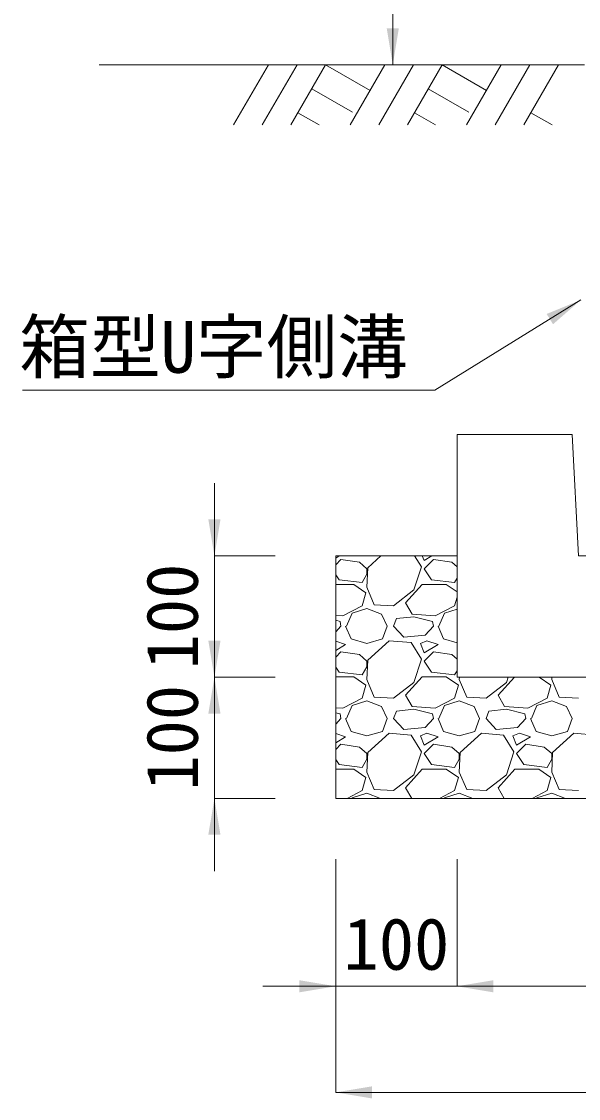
# Model space of a CAD drawing. Units: millimetres at full size. Extents: x 187207 to 255567, y 882048 to 905686.
# Drawn here: x 208003 to 208462, y 902393 to 903281 of the extents above; entities that cross this region are included whole.
import ezdxf
from ezdxf.enums import TextEntityAlignment as Align

# ---------------------------------------------------------------- set-up
doc = ezdxf.new("R2010")
doc.units = ezdxf.units.MM
doc.header["$LTSCALE"] = 20
for name, color, linetype, lineweight in [('0_2', 7, 'Continuous', 20), ('基礎ブロック', 2, 'Continuous', 13), ('基礎材', 7, 'Continuous', 15), ('寸法線', 7, 'Continuous', 13), ('引出線', 4, 'Continuous', 13), ('ﾊｯﾁﾝｸﾞ', 7, 'Continuous', 5)]:
    doc.layers.add(name, color=color, linetype=linetype, lineweight=lineweight)
doc.styles.add('ＭＳ ゴシック', font='')
doc.styles.get('ＭＳ ゴシック').set_extended_font_data('MS Gothic')

# ---------------------------------------------------------------- blocks, each defined once
blk = doc.blocks.new('filled_arrow')
at = {"color": 0, "linetype": 'Continuous', "lineweight": -2}
blk.add_solid([(7.5, 1.25), (0, 0), (7.5, -1.25)], dxfattribs=at)

msp = doc.modelspace()

# ---------------------------------------------------------------- linework, layer by layer
at = {"layer": '0_2'}
msp.add_line((208467.37, 903245.37), (208067.37, 903245.37), dxfattribs=at)
at = {"layer": '基礎ブロック'}
for p, q in [((208362.37, 902940.37), (208362.37, 902840.37)), ((208457.37, 902940.37), (208362.37, 902940.37)), ((208457.37, 902940.37), (208462.37, 902840.37)), ((208362.37, 902840.37), (208362.37, 902740.37)), ((208462.37, 902840.37), (208907.37, 902840.37)), ((208362.37, 902740.37), (209007.37, 902740.37))]:
    msp.add_line(p, q, dxfattribs=at)
at = {"layer": '基礎材'}
for p, q in [((208262.37, 902840.37), (208262.37, 902640.37)), ((208262.37, 902640.37), (209107.37, 902640.37))]:
    msp.add_line(p, q, dxfattribs=at)
at = {"layer": '基礎材', "lineweight": 13}
msp.add_line((208362.37, 902840.37), (208262.37, 902840.37), dxfattribs=at)
at = {"layer": '寸法線'}
for p, q in [((208309.37, 903245.37), (208309.37, 904045.37)), ((208417.37, 903245.37), (208309.37, 903245.37)), ((208162.35, 902680.37), (208162.35, 902900.37)), ((208212.37, 902840.37), (208162.35, 902840.37)), ((208162.35, 902580.37), (208162.35, 902800.37)), ((208212.35, 902740.37), (208162.35, 902740.37)), ((208212.35, 902740.37), (208162.35, 902740.37)), ((208212.37, 902640.37), (208162.35, 902640.37)), ((208262.37, 902590.37), (208262.37, 902485.43)), ((208262.37, 902590.37), (208262.37, 902397.93)), ((208362.37, 902590.37), (208362.37, 902485.43)), ((208362.37, 902590.37), (208362.37, 902485.43)), ((208202.37, 902485.43), (208422.37, 902485.43)), ((208362.37, 902485.43), (209007.37, 902485.43)), ((209107.37, 902397.93), (208262.37, 902397.93))]:
    msp.add_line(p, q, dxfattribs=at)
at = {"layer": '引出線'}
msp.add_lwpolyline([(208464.37, 903051.37), (208344.16, 902977.09), (208004.16, 902977.09)], dxfattribs=at)
at = {"layer": 'ﾊｯﾁﾝｸﾞ', "lineweight": 9}
for p, q in [((208206.81, 903245.37), (208178.17, 903195.75)), ((208230.44, 903245.37), (208201.79, 903195.75)), ((208254.06, 903245.37), (208225.41, 903195.75)), ((208254.06, 903245.37), (208290.63, 903224.26)), ((208302.81, 903245.37), (208274.17, 903195.75)), ((208326.44, 903245.37), (208297.79, 903195.75)), ((208350.06, 903245.37), (208321.41, 903195.75)), ((208350.06, 903245.37), (208386.62, 903224.26)), ((208398.81, 903245.37), (208370.16, 903195.75)), ((208422.43, 903245.37), (208393.79, 903195.75)), ((208446.06, 903245.37), (208417.41, 903195.75)), ((208242.64, 903225.59), (208276.05, 903206.3)), ((208338.63, 903225.59), (208372.05, 903206.3)), ((208231.21, 903205.8), (208248.63, 903195.75)), ((208327.21, 903205.8), (208344.63, 903195.75)), ((208423.21, 903205.8), (208440.63, 903195.75))]:
    msp.add_line(p, q, dxfattribs=at)
at = {"layer": 'ﾊｯﾁﾝｸﾞ'}
for p, q in [((208262.35, 902838.61), (208265.28, 902840.37)), ((208266.65, 902837.39), (208262.35, 902833.08)), ((208281.89, 902835.1), (208266.65, 902837.39)), ((208287.99, 902829.77), (208281.89, 902835.1)), ((208299.53, 902840.37), (208288.75, 902830.53)), ((208332.95, 902831.29), (208327.4, 902840.37)), ((208333.74, 902840.37), (208335.23, 902836.62)), ((208335.23, 902836.62), (208341.48, 902840.37)), ((208342.85, 902837.39), (208335.23, 902829.77)), ((208358.09, 902835.1), (208342.85, 902837.39)), ((208362.35, 902831.38), (208358.09, 902835.1)), ((208262.35, 902824.79), (208265.13, 902820.62)), ((208284.18, 902818.34), (208287.99, 902825.19)), ((208288.75, 902830.53), (208287.99, 902814.53)), ((208287.99, 902825.19), (208287.99, 902829.77)), ((208326.85, 902812.24), (208332.95, 902831.29)), ((208335.23, 902829.77), (208341.33, 902820.62)), ((208262.35, 902816.81), (208277.32, 902816.81)), ((208265.13, 902820.62), (208284.18, 902818.34)), ((208277.32, 902816.81), (208287.23, 902809.95)), ((208319.99, 902801.57), (208333.71, 902816.81)), ((208333.71, 902816.81), (208353.52, 902816.81)), ((208341.33, 902820.62), (208360.38, 902818.34)), ((208353.52, 902816.81), (208362.35, 902810.7)), ((208360.38, 902818.34), (208362.35, 902821.88)), ((208287.23, 902809.95), (208284.18, 902799.29)), ((208287.99, 902814.53), (208294.09, 902800.05)), ((208310.09, 902799.29), (208326.85, 902812.24)), ((208284.18, 902799.29), (208268.18, 902790.9)), ((208294.09, 902800.05), (208310.09, 902799.29)), ((208325.33, 902792.43), (208319.99, 902801.57)), ((208360.38, 902799.29), (208344.38, 902790.9)), ((208362.35, 902806.18), (208360.38, 902799.29)), ((208268.18, 902790.9), (208262.35, 902791.37)), ((208271.23, 902782.52), (208275.8, 902793.19)), ((208275.8, 902793.19), (208287.99, 902797)), ((208287.99, 902797), (208300.18, 902792.43)), ((208300.18, 902792.43), (208304.75, 902782.52)), ((208326.85, 902790.14), (208312.37, 902788.62)), ((208344.38, 902790.9), (208325.33, 902792.43)), ((208342.09, 902786.33), (208326.85, 902790.14)), ((208347.43, 902782.52), (208352, 902793.19)), ((208352, 902793.19), (208362.35, 902796.42)), ((208265.89, 902786.33), (208262.35, 902787.22)), ((208266.65, 902782.52), (208262.35, 902777.74)), ((208266.65, 902782.52), (208265.89, 902786.33)), ((208270.46, 902782.52), (208275.04, 902771.85)), ((208300.94, 902771.85), (208304.75, 902782.52)), ((208310.09, 902782.52), (208312.37, 902788.62)), ((208318.47, 902773.38), (208310.09, 902782.52)), ((208342.85, 902782.52), (208336, 902774.9)), ((208342.85, 902782.52), (208342.09, 902786.33)), ((208346.66, 902782.52), (208351.24, 902771.85)), ((208275.04, 902771.85), (208287.99, 902768.04)), ((208287.99, 902768.04), (208300.94, 902771.85)), ((208336, 902774.9), (208318.47, 902773.38)), ((208351.24, 902771.85), (208362.35, 902768.59)), ((208270.46, 902767.28), (208262.35, 902769.99)), ((208262.35, 902762.41), (208270.46, 902767.28)), ((208306.28, 902770.33), (208288.75, 902754.33)), ((208324.57, 902768.81), (208306.28, 902770.33)), ((208332.95, 902755.09), (208324.57, 902768.81)), ((208337.52, 902770.33), (208332.19, 902768.04)), ((208332.19, 902768.04), (208335.23, 902760.42)), ((208335.23, 902760.42), (208346.66, 902767.28)), ((208346.66, 902767.28), (208337.52, 902770.33)), ((208266.65, 902761.19), (208262.35, 902756.88)), ((208281.89, 902758.9), (208266.65, 902761.19)), ((208287.99, 902753.57), (208281.89, 902758.9)), ((208288.75, 902754.33), (208287.99, 902738.33)), ((208287.99, 902748.99), (208287.99, 902753.57)), ((208326.85, 902736.04), (208332.95, 902755.09)), ((208342.85, 902761.19), (208335.23, 902753.57)), ((208335.23, 902753.57), (208341.33, 902744.42)), ((208358.09, 902758.9), (208342.85, 902761.19)), ((208362.35, 902755.18), (208358.09, 902758.9)), ((208262.35, 902748.59), (208265.13, 902744.42)), ((208284.18, 902742.14), (208287.99, 902748.99)), ((208360.38, 902742.14), (208362.35, 902745.68)), ((208262.35, 902740.61), (208277.32, 902740.61)), ((208265.13, 902744.42), (208284.18, 902742.14)), ((208277.32, 902740.61), (208287.23, 902733.75)), ((208287.99, 902738.33), (208294.09, 902723.85)), ((208310.09, 902723.09), (208326.85, 902736.04)), ((208319.99, 902725.37), (208333.71, 902740.61)), ((208333.71, 902740.61), (208353.52, 902740.61)), ((208341.33, 902744.42), (208360.38, 902742.14)), ((208353.52, 902740.61), (208363.43, 902733.75)), ((208364.29, 902740.37), (208364.19, 902738.33)), ((208364.19, 902738.33), (208370.29, 902723.85)), ((208386.29, 902723.09), (208403.05, 902736.04)), ((208396.19, 902725.37), (208409.69, 902740.37)), ((208403.05, 902736.04), (208404.44, 902740.37)), ((208430.07, 902740.37), (208439.63, 902733.75)), ((208440.49, 902740.37), (208440.39, 902738.33)), ((208440.39, 902738.33), (208446.49, 902723.85)), ((208287.23, 902733.75), (208284.18, 902723.09)), ((208363.43, 902733.75), (208360.38, 902723.09)), ((208439.63, 902733.75), (208436.58, 902723.09)), ((208284.18, 902723.09), (208268.18, 902714.7)), ((208275.8, 902716.99), (208287.99, 902720.8)), ((208287.99, 902720.8), (208300.18, 902716.23)), ((208294.09, 902723.85), (208310.09, 902723.09)), ((208325.33, 902716.23), (208319.99, 902725.37)), ((208360.38, 902723.09), (208344.38, 902714.7)), ((208352, 902716.99), (208364.19, 902720.8)), ((208364.19, 902720.8), (208376.38, 902716.23)), ((208370.29, 902723.85), (208386.29, 902723.09)), ((208401.53, 902716.23), (208396.19, 902725.37)), ((208436.58, 902723.09), (208420.58, 902714.7)), ((208428.2, 902716.99), (208440.39, 902720.8)), ((208440.39, 902720.8), (208452.58, 902716.23)), ((208446.49, 902723.85), (208462.49, 902723.09)), ((208268.18, 902714.7), (208262.35, 902715.17)), ((208265.89, 902710.13), (208262.35, 902711.02)), ((208266.65, 902706.32), (208265.89, 902710.13)), ((208271.23, 902706.32), (208275.8, 902716.99)), ((208300.18, 902716.23), (208304.75, 902706.32)), ((208310.09, 902706.32), (208312.37, 902712.42)), ((208326.85, 902713.94), (208312.37, 902712.42)), ((208344.38, 902714.7), (208325.33, 902716.23)), ((208342.09, 902710.13), (208326.85, 902713.94)), ((208342.85, 902706.32), (208342.09, 902710.13)), ((208347.43, 902706.32), (208352, 902716.99)), ((208376.38, 902716.23), (208380.95, 902706.32)), ((208386.29, 902706.32), (208388.57, 902712.42)), ((208403.05, 902713.94), (208388.57, 902712.42)), ((208420.58, 902714.7), (208401.53, 902716.23)), ((208418.29, 902710.13), (208403.05, 902713.94)), ((208419.05, 902706.32), (208418.29, 902710.13)), ((208423.63, 902706.32), (208428.2, 902716.99)), ((208452.58, 902716.23), (208457.15, 902706.32)), ((208266.65, 902706.32), (208262.35, 902701.54)), ((208270.46, 902706.32), (208275.04, 902695.65)), ((208300.94, 902695.65), (208304.75, 902706.32)), ((208318.47, 902697.18), (208310.09, 902706.32)), ((208342.85, 902706.32), (208336, 902698.7)), ((208346.66, 902706.32), (208351.24, 902695.65)), ((208377.14, 902695.65), (208380.95, 902706.32)), ((208394.67, 902697.18), (208386.29, 902706.32)), ((208419.05, 902706.32), (208412.2, 902698.7)), ((208422.86, 902706.32), (208427.44, 902695.65)), ((208453.34, 902695.65), (208457.15, 902706.32)), ((208270.46, 902691.08), (208262.35, 902693.79)), ((208275.04, 902695.65), (208287.99, 902691.84)), ((208287.99, 902691.84), (208300.94, 902695.65)), ((208306.28, 902694.13), (208288.75, 902678.13)), ((208324.57, 902692.61), (208306.28, 902694.13)), ((208336, 902698.7), (208318.47, 902697.18)), ((208332.95, 902678.89), (208324.57, 902692.61)), ((208337.52, 902694.13), (208332.19, 902691.84)), ((208332.19, 902691.84), (208335.23, 902684.22)), ((208346.66, 902691.08), (208337.52, 902694.13)), ((208351.24, 902695.65), (208364.19, 902691.84)), ((208364.19, 902691.84), (208377.14, 902695.65)), ((208382.48, 902694.13), (208364.95, 902678.13)), ((208400.77, 902692.61), (208382.48, 902694.13)), ((208412.2, 902698.7), (208394.67, 902697.18)), ((208409.15, 902678.89), (208400.77, 902692.61)), ((208413.72, 902694.13), (208408.39, 902691.84)), ((208408.39, 902691.84), (208411.43, 902684.22)), ((208422.86, 902691.08), (208413.72, 902694.13)), ((208427.44, 902695.65), (208440.39, 902691.84)), ((208440.39, 902691.84), (208453.34, 902695.65)), ((208458.68, 902694.13), (208441.15, 902678.13)), ((208476.97, 902692.61), (208458.68, 902694.13)), ((208262.35, 902686.21), (208270.46, 902691.08)), ((208266.65, 902684.99), (208262.35, 902680.68)), ((208281.89, 902682.7), (208266.65, 902684.99)), ((208287.99, 902677.37), (208281.89, 902682.7)), ((208335.23, 902684.22), (208346.66, 902691.08)), ((208342.85, 902684.99), (208335.23, 902677.37)), ((208358.09, 902682.7), (208342.85, 902684.99)), ((208364.19, 902677.37), (208358.09, 902682.7)), ((208411.43, 902684.22), (208422.86, 902691.08)), ((208419.05, 902684.99), (208411.43, 902677.37)), ((208434.29, 902682.7), (208419.05, 902684.99)), ((208440.39, 902677.37), (208434.29, 902682.7)), ((208288.75, 902678.13), (208287.99, 902662.13)), ((208287.99, 902672.79), (208287.99, 902677.37)), ((208326.85, 902659.84), (208332.95, 902678.89)), ((208335.23, 902677.37), (208341.33, 902668.22)), ((208364.95, 902678.13), (208364.19, 902662.13)), ((208364.19, 902672.79), (208364.19, 902677.37)), ((208403.05, 902659.84), (208409.15, 902678.89)), ((208411.43, 902677.37), (208417.53, 902668.22)), ((208441.15, 902678.13), (208440.39, 902662.13)), ((208440.39, 902672.79), (208440.39, 902677.37)), ((208262.35, 902672.39), (208265.13, 902668.22)), ((208265.13, 902668.22), (208284.18, 902665.94)), ((208284.18, 902665.94), (208287.99, 902672.79)), ((208341.33, 902668.22), (208360.38, 902665.94)), ((208360.38, 902665.94), (208364.19, 902672.79)), ((208417.53, 902668.22), (208436.58, 902665.94)), ((208436.58, 902665.94), (208440.39, 902672.79)), ((208262.35, 902664.41), (208277.32, 902664.41)), ((208277.32, 902664.41), (208287.23, 902657.55)), ((208287.23, 902657.55), (208284.18, 902646.89)), ((208287.99, 902662.13), (208294.09, 902647.65)), ((208310.09, 902646.89), (208326.85, 902659.84)), ((208319.99, 902649.17), (208333.71, 902664.41)), ((208333.71, 902664.41), (208353.52, 902664.41)), ((208353.52, 902664.41), (208363.43, 902657.55)), ((208363.43, 902657.55), (208360.38, 902646.89)), ((208364.19, 902662.13), (208370.29, 902647.65)), ((208386.29, 902646.89), (208403.05, 902659.84)), ((208396.19, 902649.17), (208409.91, 902664.41)), ((208409.91, 902664.41), (208429.72, 902664.41)), ((208429.72, 902664.41), (208439.63, 902657.55)), ((208439.63, 902657.55), (208436.58, 902646.89)), ((208440.39, 902662.13), (208446.49, 902647.65)), ((208284.18, 902646.89), (208271.74, 902640.37)), ((208294.09, 902647.65), (208310.09, 902646.89)), ((208325.13, 902640.37), (208319.99, 902649.17)), ((208360.38, 902646.89), (208347.94, 902640.37)), ((208370.29, 902647.65), (208386.29, 902646.89)), ((208401.33, 902640.37), (208396.19, 902649.17)), ((208436.58, 902646.89), (208424.14, 902640.37)), ((208446.49, 902647.65), (208462.49, 902646.89)), ((208275.62, 902640.37), (208275.8, 902640.79)), ((208275.8, 902640.79), (208287.99, 902644.6)), ((208287.99, 902644.6), (208299.27, 902640.37)), ((208351.82, 902640.37), (208352, 902640.79)), ((208352, 902640.79), (208364.19, 902644.6)), ((208364.19, 902644.6), (208375.47, 902640.37)), ((208428.02, 902640.37), (208428.2, 902640.79)), ((208428.2, 902640.79), (208440.39, 902644.6)), ((208440.39, 902644.6), (208451.67, 902640.37))]:
    msp.add_line(p, q, dxfattribs=at)

# ---------------------------------------------------------------- block references
at = {"layer": '寸法線', "xscale": 4, "yscale": 4}
for p, rotation in [((208309.37, 903245.37), 90), ((208162.35, 902840.37), 90), ((208162.35, 902740.37), 90), ((208162.35, 902740.37), 270), ((208162.35, 902640.37), 270), ((208262.37, 902485.43), 180)]:
    msp.add_blockref('filled_arrow', p, dxfattribs=dict(at, rotation=rotation))
for p in [(208362.37, 902485.43), (208362.37, 902485.43), (208262.37, 902397.93)]:
    msp.add_blockref('filled_arrow', p, dxfattribs=at)
at = {"layer": '引出線', "xscale": 4, "yscale": 4, "rotation": 211.7}
msp.add_blockref('filled_arrow', (208464.37, 903051.37), dxfattribs=at)

# ---------------------------------------------------------------- texts
at = {"layer": '寸法線', "style": 'ＭＳ ゴシック'}
for p in [(208127.35, 902790.37), (208127.35, 902690.37)]:
    msp.add_text('100', height=42.72, rotation=90, dxfattribs=at).set_placement(p, align=Align.MIDDLE_CENTER)
msp.add_text('100', height=42.72, dxfattribs=at).set_placement((208312.37, 902520.43), align=Align.MIDDLE_CENTER)
at = {"layer": '引出線', "style": 'ＭＳ ゴシック'}
msp.add_text('箱型U字側溝', height=42.72, dxfattribs=at).set_placement((208161.66, 903034.06), align=Align.TOP_CENTER)

doc.saveas('drawing.dxf')
